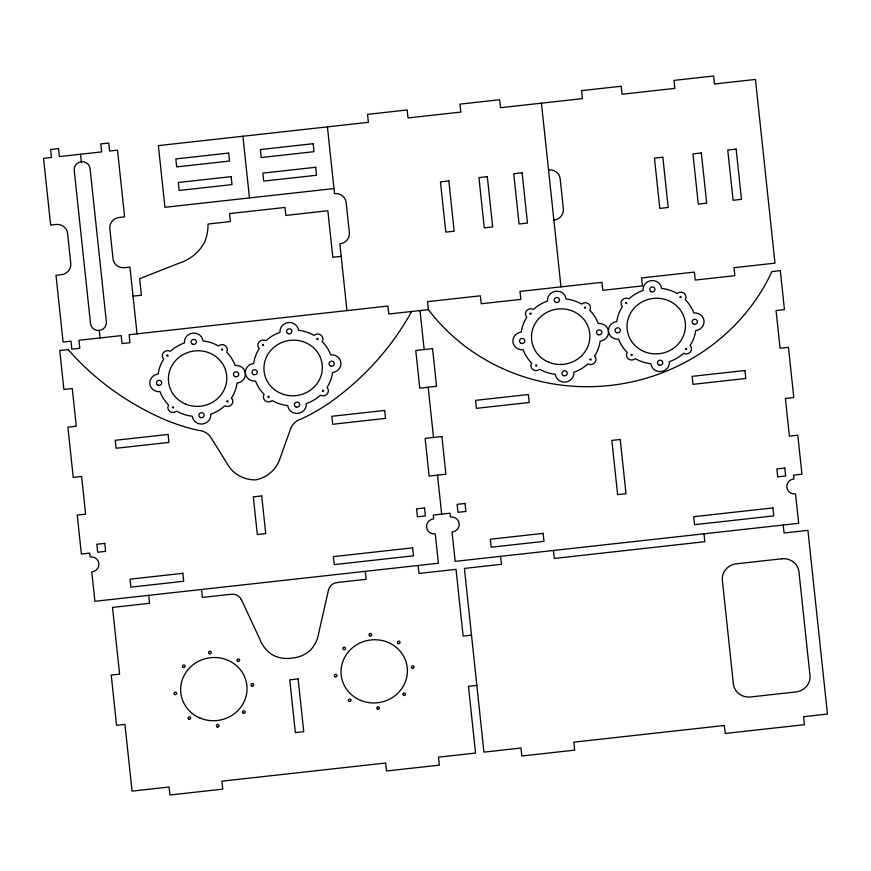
<?xml version="1.0" encoding="UTF-8"?>
<svg xmlns="http://www.w3.org/2000/svg" width="871" height="871" viewBox="0 0 871 871"><rect width="100%" height="100%" fill="white"/><g stroke="black" fill="none" stroke-linecap="round" stroke-linejoin="round"><path stroke-width="1.31" d="M328.563 589.765L318.84 632.466A35.199 33.457 -8.7 0 1 310.925 649.635A29.037 27.6 -8.7 0 1 291.676 658.095A29.037 27.6 -8.7 0 1 271.11 654.045A35.199 33.457 -8.7 0 1 259.754 639.009L241.289 599.433M333.985 188.561L164.935 207.298L158.38 145.609L368.4 122.332L367.551 114.362L407.171 109.964L408.02 117.944L460.846 112.087L459.997 104.117L499.616 99.73L500.466 107.699L582.416 98.619L581.567 90.638L621.186 86.251L622.036 94.231L674.862 88.374L674.012 80.393L713.632 76.006L714.481 83.986L755.462 79.446L774.994 263.151L734.013 267.691L734.863 275.672L695.243 280.059L694.394 272.079L641.568 277.936L642.417 285.917L602.797 290.304L601.948 282.324L519.998 291.415L520.847 299.384L481.228 303.772L480.378 295.802L427.552 301.66L428.401 309.63A199.013 189.159 -8.7 0 0 610.244 385.439A199.013 189.159 -8.7 0 0 771.913 271.567L780.296 270.631L784.444 309.608L776.05 310.544L780.068 348.226L788.451 347.3L793.797 397.535L785.402 398.472L789.409 436.153L797.803 435.228L801.941 474.205L793.557 475.131L793.96 478.898A7.97 7.578 -8.7 0 0 786.84 487.314A7.97 7.578 -8.7 0 0 795.561 493.977L798.685 523.308L455.174 561.37L452.049 532.039A7.97 7.578 -8.7 0 0 459.18 523.623A7.97 7.578 -8.7 0 0 450.449 516.96L450.046 513.193L433.279 515.055L433.682 518.822A7.97 7.578 -8.7 0 0 426.55 527.238A7.97 7.578 -8.7 0 0 435.282 533.901L438.396 563.232L94.895 601.295L91.771 571.964A7.97 7.578 -8.7 0 0 98.891 563.548A7.97 7.578 -8.7 0 0 90.17 556.896L89.767 553.118L81.384 554.054L77.236 515.077L85.619 514.151L81.613 476.459L73.229 477.395L67.884 427.149L76.278 426.213L72.271 388.531L63.877 389.457L59.74 350.49L68.123 349.554M341.192 256.357L332.809 257.293L327.855 210.76L285.84 215.42L284.991 207.44L229.53 213.591L230.38 221.572L208.006 224.043A46.566 44.269 -8.7 0 1 204.206 242.922A43.071 40.937 -8.7 0 1 179.078 263.162L139.665 278.698L141.418 295.236L133.034 296.162M428.401 309.63L388.782 314.017L387.933 306.048L129.115 334.725L129.964 342.706L122.038 343.577L121.189 335.607L78.934 340.289L79.784 348.269L71.858 349.14L71.008 341.171L63.082 342.042L55.994 275.312L61.275 274.724A10.626 10.104 -8.7 0 0 70.769 263.51L67.568 233.363A10.626 10.104 -8.7 0 0 55.929 224.478L50.649 225.066L43.55 158.337L51.476 157.455L50.627 149.485L58.553 148.603L59.402 156.573L101.657 151.892L100.807 143.922L108.733 143.04L109.583 151.021L117.509 150.139L124.607 216.868L119.316 217.456A10.626 10.104 -8.7 0 0 109.822 228.681L113.034 258.829A10.626 10.104 -8.7 0 0 124.662 267.702L129.942 267.114L137.041 333.843M471.505 635.144L463.122 636.08L456.023 569.351L418.973 573.456L418.124 565.475M476.851 685.39L468.456 686.326L475.555 753.056L438.505 757.16L439.354 765.141L386.528 770.987L385.679 763.018L221.92 781.167L222.769 789.137L169.943 794.994L169.105 787.014L132.044 791.118L124.956 724.389L116.562 725.314L111.227 675.069L119.61 674.143L112.511 607.414L149.562 603.309L148.712 595.328M783.225 525.017L784.063 532.998L807.918 530.352L827.45 714.057L803.606 716.702L804.456 724.683L725.216 733.458L724.367 725.478L573.815 742.168L574.664 750.138L521.838 755.995L520.989 748.015L483.938 752.13L464.406 568.415L501.456 564.31L500.607 556.329M703.975 533.727L704.824 541.697L554.283 558.453L553.433 550.483M541.435 103.159L560.978 286.875M420.018 310.566L424.155 349.532M428.173 387.225L433.508 437.471M437.514 475.152L441.662 514.13M327.42 126.872L334.518 193.612A10.626 10.104 -8.7 0 1 346.146 202.486L349.358 232.633A10.626 10.104 -8.7 0 1 339.864 243.858L346.952 310.588M365.297 571.332L366.147 579.302L337.48 582.481A9.929 9.439 -8.7 0 0 328.443 590.298M242.9 136.246L249.465 197.935M201.539 589.471L202.388 597.452L231.055 594.272A9.929 9.439 -8.7 0 1 241.528 599.934M80.524 154.232L81.33 161.777A7.97 7.578 -8.7 0 0 74.209 170.193L90.54 323.751A7.97 7.578 -8.7 0 0 99.261 330.414L100.067 337.948M99.261 330.414A7.97 7.578 -8.7 0 0 106.382 321.998L90.051 168.43A7.97 7.578 -8.7 0 0 81.33 161.777M553.88 220.134A10.626 10.104 -8.7 0 0 563.374 208.92L560.173 178.773A10.626 10.104 -8.7 0 0 548.534 169.889M68.123 349.554A278.034 264.283 -8.7 0 0 167.733 420.867A198.708 188.876 -8.7 0 0 198.566 430.394A15.95 15.155 -8.7 0 1 211.011 437.656L227.647 464.417A31.737 30.169 -8.7 0 0 255.758 479.867A31.737 30.169 -8.7 0 0 279.961 458.614L290.587 428.837A15.95 15.155 -8.7 0 1 301.214 419.016A198.708 188.876 -8.7 0 0 329.336 402.957A278.045 264.283 -8.7 0 0 411.635 311.491M166.938 355.651C168.734 357.578 168.081 353.474 166.949 355.564M172.447 407.476C174.135 409.49 173.677 405.222 172.458 407.432M221.419 349.619C223.139 351.634 222.519 347.398 221.43 349.565M226.928 401.433C228.616 403.469 228.224 399.147 226.928 401.433M262.476 345.068C264.294 347.017 263.532 342.836 262.487 345.025M267.985 396.882C269.836 398.798 269.063 394.672 267.996 396.795M316.957 339.026C318.721 341.007 318.122 336.75 316.968 338.982M322.477 390.85C324.426 392.745 323.37 388.575 322.477 390.85M530.036 313.745C531.833 315.672 531.179 311.557 530.047 313.658M535.545 365.57C537.244 367.584 536.765 363.327 535.545 365.526M584.517 307.703C586.139 309.771 585.802 305.416 584.517 307.659M590.026 359.527C591.812 361.519 591.169 357.252 590.026 359.527M625.574 303.162C627.523 305.057 626.478 300.865 625.574 303.162M631.083 354.976C632.934 356.892 632.161 352.755 631.094 354.889M680.055 297.12C681.928 299.025 681.002 294.899 680.066 297.033M685.575 348.944C687.437 350.882 686.566 346.691 685.575 348.944M228.659 153.078L175.833 158.925L176.682 166.905L229.509 161.048L228.659 153.078M313.179 143.704L260.353 149.562L261.202 157.542L314.028 151.685L313.179 143.704M231.163 176.639L178.337 182.496L179.186 190.466L232.013 184.608L231.163 176.639M315.683 167.276L262.857 173.122L263.706 181.103L316.532 175.245L315.683 167.276M448.826 180.939L440.443 181.876L445.789 232.121L454.172 231.185L448.826 180.939M487.325 176.671L478.941 177.608L484.287 227.854L492.67 226.917L487.325 176.671M522.121 172.817L513.738 173.754L519.083 223.989L527.467 223.063L522.121 172.817M662.842 157.226L654.459 158.152L659.804 208.398L668.188 207.472L662.842 157.226M701.34 152.958L692.957 153.884L698.302 204.13L706.686 203.204L701.34 152.958M736.147 149.104L727.753 150.03L733.099 200.276L741.482 199.35L736.147 149.104M432.549 348.607L415.772 350.469L419.778 388.15L436.556 386.289L432.549 348.607M168.081 434.433L115.255 440.291L116.104 448.26L168.93 442.414L168.081 434.433M384.666 410.437L331.84 416.284L332.689 424.264L385.515 418.407L384.666 410.437M528.359 394.509L475.544 400.366L476.383 408.336L529.209 402.489L528.359 394.509M744.945 370.513L692.118 376.359L692.968 384.34L745.794 378.482L744.945 370.513M441.902 436.534L425.124 438.396L429.131 476.078L445.908 474.216L441.902 436.534M620.228 439.474L611.845 440.399L617.615 494.63L625.999 493.694L620.228 439.474M261.714 495.937L253.319 496.873L257.326 534.554L265.72 533.629L261.714 495.937M104.77 543.384L96.844 544.266L97.694 552.247L105.62 551.365L104.77 543.384M424.504 507.956L416.578 508.838L417.427 516.808L425.353 515.937L424.504 507.956M465.049 503.46L457.123 504.342L457.972 512.322L465.898 511.44L465.049 503.46M784.782 468.032L776.867 468.914L777.705 476.883L785.631 476.012L784.782 468.032M182.856 573.314L130.029 579.161L130.879 587.141L183.705 581.284L182.856 573.314M412.636 547.848L333.397 556.623L334.246 564.604L413.485 555.818L412.636 547.848M543.134 533.379L490.308 539.236L491.157 547.217L543.983 541.359L543.134 533.379M772.915 507.924L693.675 516.699L694.525 524.68L773.764 515.893L772.915 507.924M781.548 558.812L736.648 563.787A15.667 14.894 -8.7 0 0 722.397 580.619L733.349 683.626A15.667 14.894 -8.7 0 0 750.802 696.942L795.702 691.966A15.667 14.894 -8.7 0 0 809.954 675.134L798.99 572.127A15.667 14.894 -8.7 0 0 781.548 558.812M298.132 678.912L289.749 679.837L295.356 732.587L303.75 731.662L298.132 678.912M231.501 397.971A39.87 37.889 -8.7 0 0 237.064 383.088A9.298 8.841 -8.7 0 0 245.372 373.267A9.298 8.841 -8.7 0 1 253.679 363.447A39.87 37.889 -8.7 0 1 259.231 348.563A5.313 5.052 -8.7 0 1 265.884 340.713A39.87 37.889 -8.7 0 1 279.994 332.352A9.298 8.841 -8.7 0 1 288.312 322.542A9.298 8.841 -8.7 0 1 298.492 330.305A39.87 37.889 -8.7 0 1 314.028 335.379A5.313 5.052 -8.7 0 1 322.172 341.595A39.87 37.889 -8.7 0 1 330.73 354.911A9.298 8.841 -8.7 0 1 340.909 362.684A9.298 8.841 -8.7 0 1 332.602 372.494A39.87 37.889 -8.7 0 1 327.039 387.388A5.313 5.052 -8.7 0 1 320.397 395.238A39.87 37.889 -8.7 0 1 306.276 403.589A9.298 8.841 -8.7 0 1 297.969 413.409A9.298 8.841 -8.7 0 1 287.789 405.646A39.87 37.889 -8.7 0 1 272.253 400.573A5.313 5.052 -8.7 0 1 264.109 394.356A39.87 37.889 -8.7 0 1 255.551 381.041A9.298 8.841 -8.7 0 1 245.372 373.267A9.298 8.841 -8.7 0 0 235.192 365.504A39.87 37.889 -8.7 0 0 226.634 352.178A5.313 5.052 -8.7 0 0 218.49 345.961A39.87 37.889 -8.7 0 0 202.943 340.899A9.298 8.841 -8.7 0 0 192.763 333.125A9.298 8.841 -8.7 0 0 184.456 342.945A39.87 37.889 -8.7 0 0 170.346 351.296A5.313 5.052 -8.7 0 0 163.694 359.157A39.87 37.889 -8.7 0 0 158.141 374.04A9.298 8.841 -8.7 0 0 149.834 383.861A9.298 8.841 -8.7 0 0 160.003 391.623A39.87 37.889 -8.7 0 0 168.56 404.95A5.313 5.052 -8.7 0 0 176.704 411.156A39.87 37.889 -8.7 0 0 192.251 416.229A9.298 8.841 -8.7 0 0 202.431 424.003A9.298 8.841 -8.7 0 0 210.738 414.182A39.87 37.889 -8.7 0 0 224.849 405.821A5.313 5.052 -8.7 0 0 231.501 397.971M192.611 344.241A2.657 2.526 -8.7 0 0 196.345 341.628A2.657 2.526 -8.7 0 0 192.153 339.886A2.657 2.526 -8.7 0 0 192.611 344.241M157.989 385.156A2.657 2.526 -8.7 0 0 161.712 382.543A2.657 2.526 -8.7 0 0 157.52 380.801A2.657 2.526 -8.7 0 0 157.989 385.156M235.039 376.61A2.657 2.526 -8.7 0 0 238.763 373.997A2.657 2.526 -8.7 0 0 234.571 372.265A2.657 2.526 -8.7 0 0 235.039 376.61M200.406 417.525A2.657 2.526 -8.7 0 0 204.141 414.912A2.657 2.526 -8.7 0 0 199.938 413.181A2.657 2.526 -8.7 0 0 200.406 417.525M185.621 404.1A29.233 27.785 -8.7 0 0 226.656 375.347A29.233 27.785 -8.7 0 0 180.526 356.239A29.233 27.785 -8.7 0 0 185.621 404.1M288.149 333.647A2.657 2.526 -8.7 0 0 291.883 331.034A2.657 2.526 -8.7 0 0 287.691 329.303A2.657 2.526 -8.7 0 0 288.149 333.647M253.526 374.563A2.657 2.526 -8.7 0 0 257.25 371.95A2.657 2.526 -8.7 0 0 253.058 370.219A2.657 2.526 -8.7 0 0 253.526 374.563M330.577 366.027A2.657 2.526 -8.7 0 0 334.301 363.414A2.657 2.526 -8.7 0 0 330.109 361.672A2.657 2.526 -8.7 0 0 330.577 366.027M295.944 406.942A2.657 2.526 -8.7 0 0 299.678 404.329A2.657 2.526 -8.7 0 0 295.487 402.587A2.657 2.526 -8.7 0 0 295.944 406.942M281.159 393.518A29.233 27.785 -8.7 0 0 322.194 364.753A29.233 27.785 -8.7 0 0 276.063 345.656A29.233 27.785 -8.7 0 0 281.159 393.518M594.599 356.065A39.87 37.889 -8.7 0 0 600.152 341.182A9.298 8.841 -8.7 0 0 608.47 331.361A9.298 8.841 -8.7 0 1 616.777 321.541A39.87 37.889 -8.7 0 1 622.33 306.657A5.313 5.052 -8.7 0 1 628.982 298.807A39.87 37.889 -8.7 0 1 643.092 290.446A9.298 8.841 -8.7 0 1 651.399 280.625A9.298 8.841 -8.7 0 1 661.579 288.399A39.87 37.889 -8.7 0 1 677.126 293.473A5.313 5.052 -8.7 0 1 685.27 299.678A39.87 37.889 -8.7 0 1 693.828 313.005A9.298 8.841 -8.7 0 1 704.008 320.768A9.298 8.841 -8.7 0 1 695.7 330.588A39.87 37.889 -8.7 0 1 690.137 345.471A5.313 5.052 -8.7 0 1 683.495 353.332A39.87 37.889 -8.7 0 1 669.374 361.683A9.298 8.841 -8.7 0 1 661.067 371.503A9.298 8.841 -8.7 0 1 650.887 363.73A39.87 37.889 -8.7 0 1 635.351 358.667A5.313 5.052 -8.7 0 1 627.207 352.45A39.87 37.889 -8.7 0 1 618.65 339.124A9.298 8.841 -8.7 0 1 608.47 331.361A9.298 8.841 -8.7 0 0 598.29 323.587A39.87 37.889 -8.7 0 0 589.732 310.272A5.313 5.052 -8.7 0 0 581.588 304.055A39.87 37.889 -8.7 0 0 566.041 298.982A9.298 8.841 -8.7 0 0 555.861 291.219A9.298 8.841 -8.7 0 0 547.554 301.039A39.87 37.889 -8.7 0 0 533.444 309.39A5.313 5.052 -8.7 0 0 526.792 317.24A39.87 37.889 -8.7 0 0 521.239 332.134A9.298 8.841 -8.7 0 0 512.921 341.944A9.298 8.841 -8.7 0 0 523.101 349.717A39.87 37.889 -8.7 0 0 531.658 363.033A5.313 5.052 -8.7 0 0 539.802 369.25A39.87 37.889 -8.7 0 0 555.35 374.323A9.298 8.841 -8.7 0 0 565.529 382.086A9.298 8.841 -8.7 0 0 573.837 372.276A39.87 37.889 -8.7 0 0 587.947 363.915A5.313 5.052 -8.7 0 0 594.599 356.065M555.709 302.335A2.657 2.526 -8.7 0 0 559.443 299.722A2.657 2.526 -8.7 0 0 555.252 297.98A2.657 2.526 -8.7 0 0 555.709 302.335M521.076 343.25A2.657 2.526 -8.7 0 0 524.81 340.626A2.657 2.526 -8.7 0 0 520.618 338.895A2.657 2.526 -8.7 0 0 521.076 343.25M598.127 334.704A2.657 2.526 -8.7 0 0 601.861 332.091A2.657 2.526 -8.7 0 0 597.669 330.359A2.657 2.526 -8.7 0 0 598.127 334.704M563.504 375.619A2.657 2.526 -8.7 0 0 567.239 373.006A2.657 2.526 -8.7 0 0 563.036 371.264A2.657 2.526 -8.7 0 0 563.504 375.619M548.708 362.194A29.233 27.785 -8.7 0 0 589.754 333.43A29.233 27.785 -8.7 0 0 543.624 314.333A29.233 27.785 -8.7 0 0 548.708 362.194M183.302 667.393A1.328 1.263 -8.7 0 0 185.164 666.086A1.328 1.263 -8.7 0 0 183.073 665.215A1.328 1.263 -8.7 0 0 183.302 667.393M237.783 661.35A1.328 1.263 -8.7 0 0 239.656 660.044A1.328 1.263 -8.7 0 0 237.554 659.173A1.328 1.263 -8.7 0 0 237.783 661.35M209.399 653.642A1.328 1.263 -8.7 0 0 211.272 652.325A1.328 1.263 -8.7 0 0 209.171 651.464A1.328 1.263 -8.7 0 0 209.399 653.642M243.292 713.175A1.328 1.263 -8.7 0 0 245.165 711.868A1.328 1.263 -8.7 0 0 243.063 710.997A1.328 1.263 -8.7 0 0 243.292 713.175M188.811 719.206A1.328 1.263 -8.7 0 0 190.673 717.9A1.328 1.263 -8.7 0 0 188.582 717.04A1.328 1.263 -8.7 0 0 188.811 719.206M251.828 686.01A1.328 1.263 -8.7 0 0 253.69 684.704A1.328 1.263 -8.7 0 0 251.588 683.833A1.328 1.263 -8.7 0 0 251.828 686.01M217.195 726.926A1.328 1.263 -8.7 0 0 219.056 725.619A1.328 1.263 -8.7 0 0 216.966 724.748A1.328 1.263 -8.7 0 0 217.195 726.926M174.777 694.546A1.328 1.263 -8.7 0 0 176.639 693.24A1.328 1.263 -8.7 0 0 174.538 692.38A1.328 1.263 -8.7 0 0 174.777 694.546M349.195 701.438A1.328 1.263 -8.7 0 0 351.057 700.132A1.328 1.263 -8.7 0 0 348.966 699.261A1.328 1.263 -8.7 0 0 349.195 701.438M403.676 695.396A1.328 1.263 -8.7 0 0 405.538 694.089A1.328 1.263 -8.7 0 0 403.447 693.229A1.328 1.263 -8.7 0 0 403.676 695.396M398.167 643.582A1.328 1.263 -8.7 0 0 400.029 642.275A1.328 1.263 -8.7 0 0 397.938 641.404A1.328 1.263 -8.7 0 0 398.167 643.582M343.686 649.614A1.328 1.263 -8.7 0 0 345.547 648.307A1.328 1.263 -8.7 0 0 343.446 647.436A1.328 1.263 -8.7 0 0 343.686 649.614M335.15 676.778A1.328 1.263 -8.7 0 0 337.023 675.471A1.328 1.263 -8.7 0 0 334.921 674.6A1.328 1.263 -8.7 0 0 335.15 676.778M377.579 709.157A1.328 1.263 -8.7 0 0 379.44 707.84A1.328 1.263 -8.7 0 0 377.339 706.98A1.328 1.263 -8.7 0 0 377.579 709.157M369.783 635.863A1.328 1.263 -8.7 0 0 371.645 634.556A1.328 1.263 -8.7 0 0 369.554 633.685A1.328 1.263 -8.7 0 0 369.783 635.863M412.201 668.242A1.328 1.263 -8.7 0 0 414.073 666.936A1.328 1.263 -8.7 0 0 411.972 666.065A1.328 1.263 -8.7 0 0 412.201 668.242M651.247 291.741A2.657 2.526 -8.7 0 0 654.981 289.128A2.657 2.526 -8.7 0 0 650.789 287.397A2.657 2.526 -8.7 0 0 651.247 291.741M616.624 332.657A2.657 2.526 -8.7 0 0 620.348 330.044A2.657 2.526 -8.7 0 0 616.156 328.302A2.657 2.526 -8.7 0 0 616.624 332.657M693.675 324.121A2.657 2.526 -8.7 0 0 697.399 321.508A2.657 2.526 -8.7 0 0 693.207 319.766A2.657 2.526 -8.7 0 0 693.675 324.121M659.042 365.036A2.657 2.526 -8.7 0 0 662.777 362.412A2.657 2.526 -8.7 0 0 658.585 360.681A2.657 2.526 -8.7 0 0 659.042 365.036M644.257 351.612A29.233 27.785 -8.7 0 0 685.292 322.847A29.233 27.785 -8.7 0 0 639.162 303.739A29.233 27.785 -8.7 0 0 644.257 351.612M200.232 718.15A33.218 31.574 -8.7 0 0 246.863 685.466A33.218 31.574 -8.7 0 0 194.44 663.756A33.218 31.574 -8.7 0 0 200.232 718.15M360.605 700.371A33.218 31.574 -8.7 0 0 407.236 667.687A33.218 31.574 -8.7 0 0 354.824 645.977A33.218 31.574 -8.7 0 0 360.605 700.371"/></g></svg>
